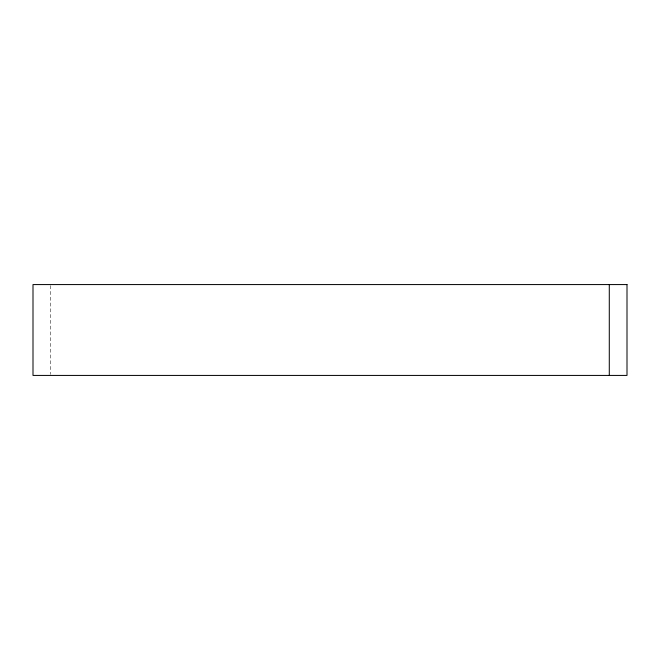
<?xml version="1.0" encoding="UTF-8"?>
<svg xmlns="http://www.w3.org/2000/svg" width="660" height="660" viewBox="0 0 660 660"><rect width="100%" height="100%" fill="white"/><g stroke="black" fill="none" stroke-linecap="round" stroke-linejoin="round"><path stroke-width="0.49" stroke-dasharray="3.3 2.47" d="M50.713 285.599L50.713 374.401"/><path stroke-width="0.99" d="M609.287 284.575L609.287 375.424M627 284.575L33 284.575L33 375.424L627 375.424L627 284.575"/></g></svg>
